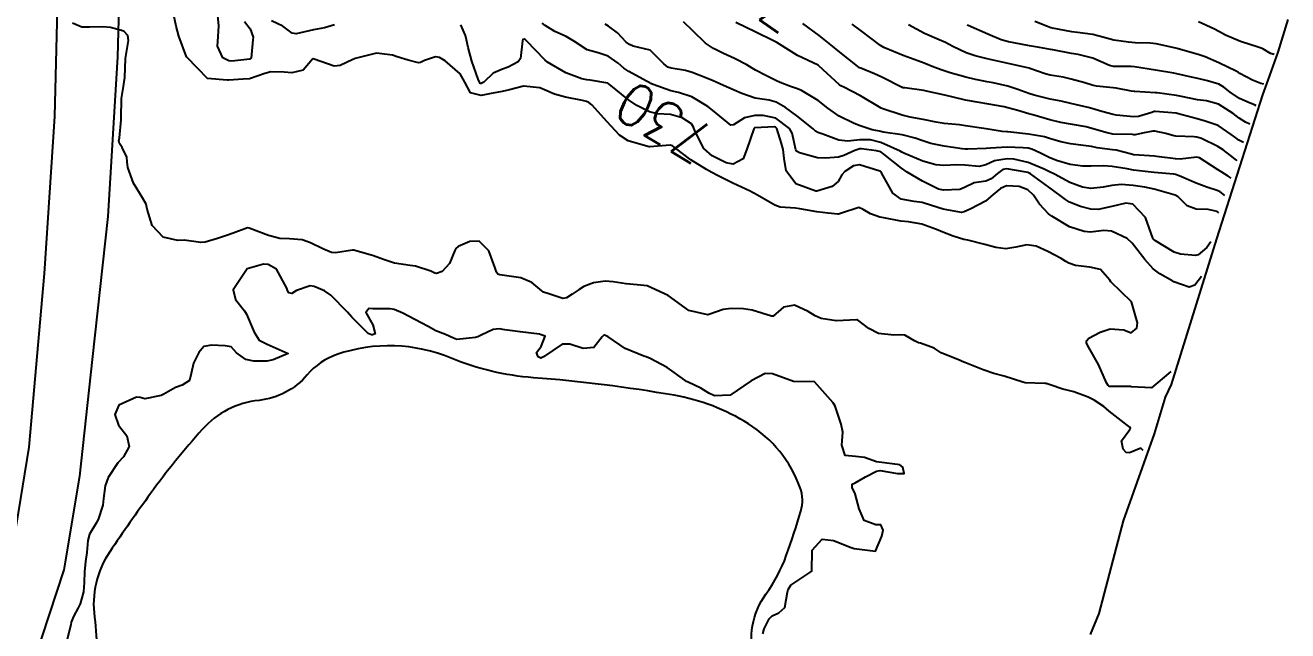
# Model space of a CAD drawing. Header units: metres. Extents: x 318500 to 325275, y 7408834 to 7428799.
# Drawn here: x 321908.3 to 322028.2, y 7416409.9 to 7416467.4 of the extents above; entities that cross this region are included whole.
import ezdxf
from ezdxf.enums import TextEntityAlignment as Align

# ---------------------------------------------------------------- set-up
doc = ezdxf.new("R2010")
doc.units = ezdxf.units.M
doc.header["$MEASUREMENT"] = 0
for name, color, linetype in [('Area', 45, 'Continuous'), ('Cotas', 45, 'Continuous'), ('Curvas de Nivel 1m', 11, 'Continuous'), ('Curvas de Nivel 5m', 15, 'Continuous'), ('Hidrografia', 140, 'Continuous'), ('Vias Primárias', 230, 'Continuous')]:
    doc.layers.add(name, color=color, linetype=linetype)
doc.styles.add('Style-STANDARD', font='STANDARD.shx')

msp = doc.modelspace()

# ---------------------------------------------------------------- linework, layer by layer
at = {"layer": 'Area'}
msp.add_lwpolyline([(322028.15, 7416467.95), (322027.2, 7416464.84), (322026.26, 7416462.18), (322025.75, 7416460.79), (322021.38, 7416447.13), (322017.07, 7416433.28), (322016.51, 7416432.09), (322015.48, 7416428.6), (322012.51, 7416420.35), (322010.21, 7416411.54), (322009.39, 7416409.55)], dxfattribs=at)
at = {"layer": 'Curvas de Nivel 1m', "flags": 128}
for points, elevation in [([(322017.04, 7416434.52), (322016.84, 7416434.33), (322015.21, 7416432.97), (322013.29, 7416433.07), (322013.21, 7416433.09), (322013.16, 7416433.1), (322011.21, 7416433.11), (322011.16, 7416433.13), (322011.09, 7416433.18), (322010.93, 7416433.46), (322010.19, 7416435.2), (322009.26, 7416436.81), (322009.04, 7416437.21), (322009.05, 7416437.44), (322009.27, 7416437.69), (322010.33, 7416438.24), (322011.28, 7416438.57), (322012.6, 7416438.48), (322013.28, 7416438.18), (322013.81, 7416438.62), (322013.88, 7416439.14), (322013.32, 7416441.15), (322011.35, 7416443.04), (322011.26, 7416443.18), (322010.38, 7416444.21), (322009.36, 7416444.42), (322008.01, 7416444.58), (322007.37, 7416444.8), (322007.09, 7416444.96), (322006.63, 7416445.24), (322005.38, 7416445.9), (322004.26, 7416446.41), (322003.39, 7416446.55), (322002.34, 7416446.34), (322001.38, 7416446.17), (322000.42, 7416446.28), (321999.39, 7416446.58), (321997.78, 7416446.98), (321997.4, 7416447.07), (321996.38, 7416447.38), (321995.41, 7416447.75), (321994.8, 7416448.01), (321993.42, 7416448.51), (321992.14, 7416448.72), (321991.42, 7416448.81), (321989.79, 7416449.1), (321989.43, 7416449.18), (321988.52, 7416449.48), (321987.84, 7416449.9), (321987.44, 7416450.09), (321985.69, 7416449.53), (321985.5, 7416449.45), (321985.43, 7416449.45), (321984.52, 7416449.54), (321983.43, 7416449.69), (321981.83, 7416449.97), (321981.43, 7416450.03), (321979.97, 7416450.14), (321979.44, 7416450.3), (321977.8, 7416451.28), (321977.45, 7416451.47), (321977.34, 7416451.52), (321977.11, 7416451.64), (321975.46, 7416452.39), (321974.02, 7416453.14), (321973.48, 7416453.42), (321972.98, 7416453.7), (321971.49, 7416454.63), (321970.03, 7416455.73), (321969.73, 7416455.96), (321969.51, 7416456.01), (321967.6, 7416455.86), (321967.51, 7416455.86), (321967.39, 7416455.89), (321965.52, 7416456.41), (321964.69, 7416456.97), (321963.91, 7416457.81), (321963.54, 7416458.23), (321962.07, 7416459.84), (321961.79, 7416460.07), (321961.56, 7416460.15), (321961.18, 7416460.24), (321959.57, 7416460.57), (321958.54, 7416460.86), (321957.57, 7416461.28), (321957.13, 7416461.46), (321955.58, 7416461.61), (321954.25, 7416461.27), (321953.57, 7416461.1), (321952.53, 7416460.92), (321951.57, 7416460.74), (321950.57, 7416460.99), (321950.01, 7416462), (321949.59, 7416462.79), (321948.15, 7416464.02), (321947.61, 7416464.35), (321947.24, 7416464.41), (321946.18, 7416464.05), (321945.8, 7416463.87), (321945.61, 7416463.84), (321944.63, 7416464.07), (321943.61, 7416464.41), (321943.15, 7416464.57), (321941.62, 7416464.74), (321941.12, 7416464.61), (321939.61, 7416464.23), (321939.54, 7416464.21), (321939.39, 7416464.14), (321938.18, 7416463.58), (321937.6, 7416463.52), (321935.7, 7416464.19), (321935.61, 7416464.21), (321935.59, 7416464.21), (321935.57, 7416464.19), (321934.68, 7416463.12), (321933.59, 7416462.89), (321932.86, 7416462.96), (321931.59, 7416462.97), (321931.03, 7416462.81), (321929.58, 7416462.31), (321929.54, 7416462.31), (321928.97, 7416462.28), (321927.58, 7416462.19), (321927.46, 7416462.19), (321925.58, 7416462.33), (321923.65, 7416464.35), (321923.61, 7416464.41), (321922.87, 7416466.36), (321922.61, 7416467.32), (321922.39, 7416468.37)], 729), ([(322014.42, 7416427.01), (322014.19, 7416427.25), (322013.13, 7416426.79), (322012.8, 7416426.83), (322012.54, 7416427.16), (322012.37, 7416427.93), (322013.16, 7416429.02), (322013.22, 7416429.15), (322013.16, 7416429.23), (322012.9, 7416429.41), (322011.18, 7416430.75), (322010.7, 7416431.19), (322009.78, 7416431.79), (322009.2, 7416432.07), (322007.85, 7416432.58), (322007.21, 7416432.74), (322006.8, 7416432.83), (322005.59, 7416433.25), (322005.21, 7416433.37), (322005.08, 7416433.39), (322003.21, 7416433.46), (322003, 7416433.51), (322001.22, 7416434.09), (322000.23, 7416434.32), (321999.23, 7416434.69), (321997.5, 7416435.37), (321997.24, 7416435.48), (321997.04, 7416435.58), (321995.25, 7416436.3), (321994.59, 7416436.73), (321993.27, 7416437.2), (321993.09, 7416437.24), (321992.71, 7416437.43), (321991.8, 7416437.97), (321991.28, 7416438.01), (321990.75, 7416437.98), (321989.28, 7416438.14), (321988.39, 7416438.59), (321987.29, 7416439.43), (321987.23, 7416439.44), (321985.29, 7416439.33), (321983.85, 7416439.54), (321983.29, 7416439.8), (321982.63, 7416440.23), (321981.31, 7416440.81), (321980.28, 7416440.62), (321979.29, 7416439.77), (321979.14, 7416439.77), (321977.3, 7416440.33), (321976.47, 7416440.48), (321975.3, 7416440.5), (321974.56, 7416440.41), (321973.29, 7416439.96), (321973.08, 7416439.91), (321971.3, 7416440.31), (321969.32, 7416441.74), (321967.33, 7416442.64), (321966.37, 7416442.75), (321965.34, 7416442.86), (321964.1, 7416443.05), (321963.34, 7416443.09), (321962.23, 7416442.94), (321961.33, 7416442.58), (321960.88, 7416442.3), (321960.22, 7416441.86), (321959.66, 7416441.52), (321959.31, 7416441.46), (321958, 7416441.89), (321957.48, 7416442.06), (321957.32, 7416442.17), (321956.38, 7416442.96), (321955.33, 7416443.41), (321954.9, 7416443.49), (321953.34, 7416443.7), (321953.16, 7416443.77), (321953.04, 7416443.95), (321952.88, 7416444.42), (321952.29, 7416445.97), (321951.38, 7416446.91), (321950.5, 7416446.87), (321949.38, 7416446.39), (321949.17, 7416446.21), (321949.06, 7416446), (321948.58, 7416444.79), (321947.86, 7416444.02), (321947.34, 7416443.84), (321947.18, 7416443.87), (321946.79, 7416444.04), (321945.35, 7416444.51), (321944.82, 7416444.6), (321943.35, 7416444.82), (321942.29, 7416445.17), (321941.36, 7416445.5), (321939.48, 7416446.03), (321939.37, 7416446.05), (321937.74, 7416445.78), (321937.36, 7416445.82), (321936.55, 7416446.17), (321935.38, 7416446.73), (321934.57, 7416447.02), (321933.38, 7416447.11), (321932.45, 7416447.16), (321931.39, 7416447.44), (321929.54, 7416448.13), (321929.4, 7416448.15), (321928.01, 7416447.67), (321927.39, 7416447.43), (321926.54, 7416447.15), (321925.38, 7416446.79), (321924.94, 7416446.77), (321923.38, 7416446.98), (321922.77, 7416446.97), (321921.38, 7416447.27), (321920.35, 7416448.39), (321919.87, 7416449.94), (321919.77, 7416450.4), (321919.43, 7416451.02), (321918.57, 7416452.41), (321918.02, 7416453.88), (321917.96, 7416454.42), (321917.93, 7416454.87), (321917.49, 7416455.79), (321917.23, 7416456.16), (321917.17, 7416456.43), (321917.22, 7416456.72), (321917.39, 7416458.43), (321917.4, 7416458.57), (321917.41, 7416460.43), (321917.57, 7416461.39), (321917.75, 7416462.43), (321917.8, 7416464.24), (321917.82, 7416464.43), (321918.1, 7416465.96), (321918.01, 7416466.43), (321917.64, 7416466.85), (321916.37, 7416467.18), (321915.65, 7416467.26), (321914.4, 7416467.23), (321913.65, 7416467.23), (321912.76, 7416467.61)], 728), ([(322020.85, 7416446.84), (322020.47, 7416446.29), (322019.65, 7416445.6), (322019.38, 7416445.53), (322017.96, 7416445.67), (322017.38, 7416445.86), (322015.59, 7416446.94), (322015.4, 7416447.08), (322015.36, 7416447.13), (322015.35, 7416447.18), (322014.65, 7416449.14), (322013.44, 7416450.4), (322012.79, 7416450.51), (322011.44, 7416450.18), (322010.15, 7416449.91), (322009.44, 7416449.92), (322008.46, 7416450.2), (322007.44, 7416450.6), (322007.05, 7416450.84), (322006.55, 7416451.24), (322005.46, 7416452.04), (322003.73, 7416453.29), (322003.48, 7416453.42), (322003.31, 7416453.46), (322001.49, 7416453.76), (322001.1, 7416453.7), (322000.59, 7416453.32), (322000, 7416452.8), (321999.47, 7416452.6), (321998.39, 7416452.43), (321997.46, 7416451.98), (321997.03, 7416451.8), (321995.46, 7416451.75), (321995, 7416451.85), (321993.47, 7416452.59), (321992.02, 7416453.44), (321991.49, 7416453.82), (321989.81, 7416455.16), (321989.51, 7416455.37), (321989.11, 7416455.48), (321987.67, 7416455.66), (321987.51, 7416455.65), (321987.05, 7416455.51), (321986, 7416455.02), (321985.5, 7416454.88), (321984.25, 7416454.79), (321983.5, 7416454.8), (321981.79, 7416455.29), (321981.51, 7416455.45), (321981.46, 7416455.58), (321981.09, 7416457.15), (321980.83, 7416457.59), (321979.54, 7416458.57), (321978.34, 7416458.83), (321977.55, 7416458.82), (321976.57, 7416458.62), (321975.53, 7416457.95), (321975.28, 7416457.92), (321973.55, 7416459.33), (321973.1, 7416459.69), (321971.57, 7416460.6), (321970.31, 7416461), (321969.58, 7416461.18), (321967.9, 7416461.77), (321967.69, 7416461.86), (321967.59, 7416461.92), (321967.28, 7416462.08), (321965.6, 7416463.02), (321965.13, 7416463.32), (321964.57, 7416463.81), (321963.62, 7416464.46), (321962.69, 7416464.77), (321961.63, 7416465.08), (321960.42, 7416465.86), (321959.64, 7416466.34), (321958.58, 7416466.82), (321957.65, 7416467.37), (321957.35, 7416467.6)], 731), ([(322021.62, 7416449.59), (322021.44, 7416449.7), (322020.59, 7416449.91), (322019.44, 7416449.94), (322018.61, 7416450.25), (322017.75, 7416451.1), (322017.45, 7416451.26), (322017.23, 7416451.33), (322015.46, 7416451.83), (322014.59, 7416452.01), (322013.47, 7416452.19), (322012.35, 7416452.28), (322011.46, 7416452.17), (322010.63, 7416452.02), (322009.46, 7416451.91), (322008.66, 7416452.02), (322007.47, 7416452.48), (322005.99, 7416453.25), (322005.48, 7416453.51), (322005.02, 7416453.73), (322003.5, 7416454.37), (322002.13, 7416454.67), (322001.5, 7416454.71), (322000.31, 7416454.51), (321999.49, 7416454.13), (321998.85, 7416453.99), (321997.49, 7416454.12), (321996.72, 7416454.15), (321995.49, 7416454.08), (321994.74, 7416454.15), (321993.5, 7416454.5), (321991.7, 7416455.26), (321991.51, 7416455.36), (321991.35, 7416455.45), (321989.52, 7416456.26), (321988.54, 7416456.51), (321987.52, 7416456.52), (321986.39, 7416456.39), (321985.52, 7416456.48), (321984, 7416457.07), (321983.53, 7416457.23), (321983.32, 7416457.35), (321983.08, 7416457.56), (321981.55, 7416458.79), (321980.46, 7416459.6), (321979.57, 7416460.1), (321978.9, 7416460.28), (321977.57, 7416460.49), (321976.31, 7416460.92), (321975.58, 7416461.22), (321974.58, 7416461.68), (321973.89, 7416461.98), (321973.59, 7416462.11), (321972.89, 7416462.4), (321971.6, 7416462.92), (321970.97, 7416463.09), (321969.61, 7416463.31), (321969.29, 7416463.43), (321968.91, 7416463.75), (321967.63, 7416465.02), (321966, 7416465.42), (321965.64, 7416465.56), (321965.34, 7416465.79), (321964.51, 7416466.67), (321963.65, 7416467.31), (321963.34, 7416467.51)], 732), ([(322022.19, 7416451.24), (322021.73, 7416451.58), (322021.46, 7416451.72), (322020.48, 7416452.04), (322019.47, 7416452.4), (322017.83, 7416453.09), (322017.48, 7416453.22), (322017.33, 7416453.25), (322015.48, 7416453.42), (322015.17, 7416453.45), (322013.49, 7416453.65), (322012.9, 7416453.75), (322011.49, 7416453.99), (322010.63, 7416454.06), (322009.49, 7416454.01), (322008.69, 7416454.02), (322007.49, 7416454.19), (322006.19, 7416454.56), (322005.5, 7416454.84), (322004.6, 7416455.27), (322003.86, 7416455.63), (322003.51, 7416455.72), (322003.04, 7416455.77), (322001.52, 7416455.82), (321999.92, 7416455.74), (321999.51, 7416455.71), (321997.77, 7416455.62), (321997.51, 7416455.63), (321997.23, 7416455.66), (321995.52, 7416455.91), (321994.27, 7416456.17), (321993.52, 7416456.41), (321992.77, 7416456.68), (321991.53, 7416456.98), (321989.75, 7416457.25), (321989.53, 7416457.31), (321989.4, 7416457.35), (321988.68, 7416457.48), (321987.54, 7416457.85), (321986.99, 7416458.06), (321985.55, 7416458.76), (321984.49, 7416459.54), (321983.57, 7416460.25), (321981.97, 7416461.19), (321981.59, 7416461.36), (321980.94, 7416461.59), (321979.95, 7416461.96), (321979.6, 7416462.13), (321978.6, 7416462.62), (321977.61, 7416463.14), (321977.3, 7416463.33), (321976.78, 7416463.64), (321975.62, 7416464.24), (321974.57, 7416464.73), (321973.63, 7416465.18), (321972.86, 7416465.7), (321971.66, 7416466.87), (321970.78, 7416467.72)], 733), ([(322022.77, 7416452.89), (322022.5, 7416453.07), (322021.88, 7416453.44), (322021.49, 7416453.7), (322019.77, 7416454.8), (322019.51, 7416454.87), (322017.93, 7416454.67), (322017.5, 7416454.7), (322015.69, 7416454.94), (322015.51, 7416454.96), (322013.56, 7416455.1), (322013.51, 7416455.11), (322013.33, 7416455.15), (322011.87, 7416455.53), (322011.51, 7416455.58), (322010.07, 7416455.76), (322009.52, 7416455.87), (322008.75, 7416455.99), (322007.52, 7416456.13), (322006.6, 7416456.32), (322005.52, 7416456.65), (322005.05, 7416456.79), (322003.53, 7416457.07), (322001.57, 7416457.27), (322001.53, 7416457.27), (322001.49, 7416457.27), (322001.04, 7416457.32), (321999.53, 7416457.55), (321999.29, 7416457.59), (321997.54, 7416457.86), (321996.99, 7416457.93), (321995.54, 7416458.06), (321994.76, 7416458.19), (321993.55, 7416458.44), (321992.31, 7416458.68), (321991.55, 7416458.86), (321989.72, 7416459.47), (321989.56, 7416459.54), (321989.4, 7416459.63), (321987.58, 7416460.7), (321986.01, 7416461.52), (321985.73, 7416461.66), (321985.59, 7416461.75), (321983.64, 7416463.55), (321983.61, 7416463.57), (321983.56, 7416463.6), (321981.62, 7416464.53), (321979.88, 7416465.61), (321979.64, 7416465.76), (321979.33, 7416465.93), (321977.66, 7416466.75), (321975.74, 7416467.66)], 734), ([(322023.94, 7416456.26), (322023.52, 7416456.49), (322023.21, 7416456.7), (322022.79, 7416457.03), (322021.54, 7416457.89), (322020.31, 7416458.3), (322019.55, 7416458.5), (322017.64, 7416459.02), (322017.56, 7416459.04), (322016.75, 7416459.11), (322015.56, 7416459.22), (322015.48, 7416459.21), (322015.25, 7416459.13), (322013.97, 7416458.73), (322013.55, 7416458.69), (322011.87, 7416458.86), (322011.56, 7416458.92), (322010.49, 7416459.2), (322009.56, 7416459.48), (322009.2, 7416459.58), (322007.57, 7416459.98), (322006.64, 7416460.18), (322005.58, 7416460.39), (322004.09, 7416460.77), (322003.58, 7416460.93), (322002.53, 7416461.3), (322001.59, 7416461.6), (322000.19, 7416461.93), (321999.6, 7416462.04), (321998.5, 7416462.26), (321997.6, 7416462.48), (321996.1, 7416462.89), (321995.61, 7416463.03), (321995.33, 7416463.12), (321994.54, 7416463.41), (321993.62, 7416463.79), (321993.02, 7416464.03), (321991.63, 7416464.54), (321989.81, 7416465.3), (321989.64, 7416465.38), (321989.5, 7416465.47), (321987.66, 7416466.86), (321986.79, 7416467.51)], 736), ([(322024.55, 7416458.01), (322024.15, 7416458.21), (322023.55, 7416458.57), (322022.96, 7416459.03), (322021.57, 7416459.9), (322020.43, 7416460.21), (322019.58, 7416460.32), (322018.05, 7416460.63), (322017.58, 7416460.72), (322015.74, 7416460.97), (322015.59, 7416460.99), (322013.64, 7416461.1), (322013.59, 7416461.1), (322013.32, 7416461.15), (322011.85, 7416461.43), (322011.59, 7416461.46), (322010, 7416461.61), (322009.59, 7416461.7), (322008.9, 7416461.92), (322007.6, 7416462.28), (322006.82, 7416462.46), (322005.6, 7416462.66), (322005.12, 7416462.78), (322003.67, 7416463.29), (322003.61, 7416463.31), (322003.59, 7416463.31), (322001.62, 7416463.77), (322001.03, 7416463.9), (321999.62, 7416464.21), (321998.48, 7416464.5), (321997.63, 7416464.79), (321996.36, 7416465.38), (321995.65, 7416465.75), (321995.04, 7416466.01), (321993.66, 7416466.61), (321992.15, 7416467.44)], 737), ([(322025.16, 7416459.75), (322024.99, 7416459.83), (322024.58, 7416460.01), (322023.58, 7416460.44), (322022.69, 7416461.03), (322022.08, 7416461.53), (322021.6, 7416461.8), (322020.54, 7416462.12), (322019.6, 7416462.34), (322019.01, 7416462.48), (322017.61, 7416462.79), (322017.35, 7416462.84), (322015.61, 7416463.13), (322013.61, 7416463.46), (322013.29, 7416463.48), (322011.61, 7416463.47), (322011.22, 7416463.58), (322009.63, 7416464.27), (322008.24, 7416464.62), (322007.63, 7416464.73), (322005.84, 7416465.06), (322005.64, 7416465.09), (322004.57, 7416465.28), (322003.64, 7416465.44), (322003.46, 7416465.47), (322001.65, 7416465.81), (322000.94, 7416466.03), (321999.66, 7416466.56), (321997.8, 7416467.37), (321997.72, 7416467.42)], 738), ([(322025.87, 7416461.81), (322025.6, 7416461.86), (322024.79, 7416462.19), (322023.61, 7416462.82), (322023.49, 7416462.9), (322023.26, 7416463.03), (322021.62, 7416463.83), (322020.3, 7416464.39), (322019.63, 7416464.62), (322017.97, 7416465.09), (322017.64, 7416465.19), (322017.52, 7416465.22), (322015.65, 7416465.65), (322015.09, 7416465.69), (322013.65, 7416465.74), (322013.02, 7416465.79), (322011.65, 7416465.97), (322010.59, 7416466.26), (322009.66, 7416466.53), (322008.18, 7416466.71), (322007.66, 7416466.77), (322005.81, 7416467.11), (322005.67, 7416467.15), (322005.33, 7416467.27), (322004.15, 7416467.76)], 739), ([(321978.3, 7416409.61), (321978.43, 7416410.07), (321978.91, 7416411.03), (321979.19, 7416411.32), (321979.83, 7416411.59), (321980.39, 7416412.12), (321980.64, 7416413.58), (321980.71, 7416413.83), (321980.96, 7416414.23), (321982.97, 7416415.55), (321983, 7416417.55), (321983.95, 7416418.6), (321985.01, 7416418.47), (321986.7, 7416417.81), (321987, 7416417.72), (321989, 7416417.47), (321989.61, 7416418.88), (321989.73, 7416419.46), (321989.52, 7416419.95), (321989.03, 7416419.95), (321987.92, 7416420.37), (321987.46, 7416421.49), (321987.07, 7416422.89), (321986.78, 7416423.5), (321986.78, 7416423.81), (321987.09, 7416423.95), (321988.05, 7416424.53), (321989.1, 7416425.06), (321989.46, 7416425.11), (321991.1, 7416424.84), (321991.72, 7416424.82), (321991.59, 7416425.44), (321991.32, 7416425.65), (321991.11, 7416425.7), (321990.85, 7416425.71), (321989.11, 7416425.94), (321987.98, 7416426.35), (321987.12, 7416426.46), (321986.14, 7416426.53), (321985.82, 7416427.52), (321985.9, 7416428.77), (321985.76, 7416429.52), (321985.19, 7416431.22), (321985, 7416431.53), (321983.21, 7416433.55), (321981.21, 7416433.58), (321979.22, 7416434.29), (321978.52, 7416434.32), (321977.21, 7416433.63), (321975.2, 7416432.28), (321973.72, 7416432.2), (321973.2, 7416432.47), (321972.44, 7416432.94), (321971.21, 7416433.52), (321971.08, 7416433.58), (321970.92, 7416433.71), (321969.23, 7416434.91), (321967.62, 7416435.76), (321967.24, 7416435.91), (321967.02, 7416435.99), (321965.25, 7416436.7), (321963.63, 7416437.81), (321963.39, 7416437.94), (321963.27, 7416437.96), (321963.17, 7416437.93), (321963.06, 7416437.82), (321962.28, 7416436.81), (321961.25, 7416436.71), (321960, 7416437.12), (321959.26, 7416437.12), (321957.5, 7416435.9), (321957.24, 7416435.8), (321956.97, 7416435.9), (321956.83, 7416436.32), (321957.26, 7416436.91), (321957.64, 7416437.89), (321957.35, 7416437.98), (321957.27, 7416438), (321957.1, 7416438.07), (321955.27, 7416438.28), (321953.81, 7416438.49), (321953.27, 7416438.57), (321952.71, 7416438.52), (321951.56, 7416437.98), (321951.26, 7416437.82), (321951.03, 7416437.75), (321949.26, 7416437.56), (321948.94, 7416437.69), (321948.19, 7416438.02), (321947.27, 7416438.37), (321946.53, 7416438.78), (321945.28, 7416439.47), (321944.13, 7416440.07), (321943.3, 7416440.41), (321942.92, 7416440.46), (321941.3, 7416440.48), (321940.92, 7416440.49), (321940.61, 7416440.12), (321941.27, 7416438.94), (321941.51, 7416438.11), (321941.26, 7416438.01), (321941.15, 7416438.01), (321940.83, 7416438.12), (321939.28, 7416439.67), (321938.87, 7416440.14), (321937.31, 7416441.76), (321936.7, 7416442.17), (321935.73, 7416442.59), (321935.32, 7416442.64), (321934.03, 7416442.21), (321933.61, 7416441.92), (321933.32, 7416442), (321933.18, 7416442.22), (321933.11, 7416442.43), (321932.15, 7416444.23), (321931.35, 7416444.67), (321930.89, 7416444.7), (321929.34, 7416444.27), (321928.02, 7416442.29), (321928.24, 7416441.35), (321929.1, 7416440.27), (321929.29, 7416439.98), (321930.01, 7416438.26), (321930.5, 7416437.5), (321931.25, 7416437.12), (321933.24, 7416436.22), (321931.83, 7416435.63), (321931.23, 7416435.51), (321929.98, 7416435.51), (321929.23, 7416435.66), (321928.34, 7416436.28), (321927.83, 7416436.87), (321927.25, 7416436.95), (321925.96, 7416437.03), (321925.25, 7416436.88), (321924.76, 7416436.33), (321924.25, 7416435.31), (321924.04, 7416434.34), (321923.88, 7416433.66), (321923.19, 7416433.22), (321922.56, 7416432.99), (321921.45, 7416432.38), (321921.18, 7416432.24), (321919.63, 7416431.94), (321919.18, 7416432.06), (321918.85, 7416432.07), (321917.17, 7416431.33), (321916.8, 7416430.44), (321917.14, 7416429.42), (321917.92, 7416428.42), (321918.14, 7416427.39), (321917.61, 7416426.42), (321917.09, 7416425.84), (321916.15, 7416424.44), (321915.86, 7416423.66), (321915.72, 7416422.45), (321915.66, 7416421.83), (321915.22, 7416420.46), (321915.02, 7416420.13), (321914.4, 7416419.08), (321914.24, 7416418.47), (321914.12, 7416417.33), (321914.01, 7416416.47), (321913.92, 7416415.5), (321913.88, 7416414.47), (321913.8, 7416413.6), (321913.49, 7416412.47), (321913.3, 7416412.09), (321912.9, 7416411.33), (321912.66, 7416410.72), (321912.6, 7416410.48), (321912.27, 7416409.09)], 727)]:
    msp.add_lwpolyline(points, dxfattribs=dict(at, elevation=elevation))
at = {"layer": 'Curvas de Nivel 5m', "flags": 128}
for points, elevation in [([(321929.11, 7416467.74), (321929.65, 7416467.07), (321929.92, 7416466.27), (321929.9, 7416466), (321929.72, 7416464.27), (321929.67, 7416464.21), (321929.61, 7416464.18), (321927.91, 7416463.99), (321927.61, 7416464.02), (321927.05, 7416464.31), (321926.54, 7416465.4), (321926.61, 7416466.32), (321926.67, 7416467.33), (321926.57, 7416468.32)], 730), ([(321937.65, 7416467.44), (321936.69, 7416467.14), (321935.65, 7416466.95), (321934.02, 7416466.59), (321933.64, 7416466.65), (321932.74, 7416467.32), (321931.66, 7416467.81)], 730), ([(322019.97, 7416443.54), (322019.34, 7416442.72), (322018.79, 7416442.52), (322017.35, 7416443.05), (322017.25, 7416443.1), (322016.02, 7416443.78), (322015.36, 7416444.27), (322014.58, 7416445.14), (322013.39, 7416446.7), (322012.89, 7416447.16), (322011.41, 7416447.86), (322010.7, 7416447.9), (322009.41, 7416447.74), (322008.83, 7416447.8), (322007.42, 7416448.27), (322005.75, 7416449.26), (322005.56, 7416449.39), (322005.43, 7416449.49), (322004.57, 7416450.4), (322004.02, 7416451.28), (322003.46, 7416451.77), (322002.66, 7416452.1), (322001.46, 7416452.15), (322000.89, 7416451.89), (322000.18, 7416451.33), (321999.44, 7416450.69), (321998.05, 7416449.97), (321997.43, 7416449.68), (321997.18, 7416449.63), (321995.44, 7416449.93), (321994.32, 7416450.29), (321993.44, 7416450.56), (321992.67, 7416450.66), (321991.44, 7416450.9), (321990.67, 7416451.46), (321989.57, 7416453.38), (321989.52, 7416453.47), (321989.48, 7416453.5), (321989.42, 7416453.53), (321987.49, 7416454.15), (321986.93, 7416454.06), (321986.11, 7416453.52), (321985.82, 7416453.18), (321985.47, 7416452.57), (321984.9, 7416452.09), (321983.45, 7416451.65), (321983.36, 7416451.64), (321981.46, 7416452.33), (321980.53, 7416453.59), (321980.34, 7416454.76), (321980.23, 7416455.6), (321980.09, 7416456.18), (321979.63, 7416457.61), (321979.53, 7416457.71), (321979.41, 7416457.74), (321977.53, 7416457.65), (321977.51, 7416457.65), (321977.5, 7416457.63), (321977.46, 7416457.57), (321976.78, 7416455.64), (321976.44, 7416454.7), (321975.49, 7416454.2), (321974.84, 7416454.32), (321973.5, 7416454.99), (321972.71, 7416455.7), (321971.86, 7416457.37), (321971.74, 7416457.71), (321971.53, 7416458.03), (321970.67, 7416458.6), (321969.55, 7416458.94), (321968.3, 7416459), (321967.55, 7416459.19), (321966.35, 7416459.78), (321965.57, 7416460.31), (321963.71, 7416461.82), (321963.64, 7416461.87), (321963.59, 7416461.89), (321961.93, 7416462.19), (321961.59, 7416462.22), (321961.13, 7416462.31), (321959.6, 7416462.89), (321957.88, 7416463.9), (321957.61, 7416464.12), (321955.87, 7416465.93), (321955.75, 7416466.04), (321955.64, 7416466.08), (321955.53, 7416466.04), (321955.48, 7416465.93), (321955.3, 7416464.25), (321955.09, 7416463.94), (321954.14, 7416463.41), (321953.6, 7416463.22), (321952.71, 7416462.84), (321951.81, 7416461.98), (321951.58, 7416461.86), (321951.47, 7416461.87), (321951.4, 7416461.98), (321951.29, 7416462.28), (321950.7, 7416463.99), (321950.35, 7416465.28), (321950.18, 7416466), (321950.07, 7416466.43), (321949.65, 7416467.44)], 730), ([(322023.34, 7416454.54), (322023.28, 7416454.58), (322023.15, 7416454.67), (322022.71, 7416455.03), (322022.03, 7416455.56), (322021.52, 7416455.88), (322019.97, 7416456.63), (322019.53, 7416456.78), (322019.26, 7416456.81), (322017.53, 7416456.86), (322017.32, 7416456.9), (322016.57, 7416457.11), (322015.53, 7416457.34), (322015.33, 7416457.34), (322014.36, 7416457.14), (322013.67, 7416457), (322013.53, 7416457), (322013.4, 7416457.02), (322011.53, 7416457.06), (322011.43, 7416457.08), (322011.02, 7416457.19), (322009.54, 7416457.61), (322009.01, 7416457.74), (322007.54, 7416458.02), (322006.61, 7416458.18), (322005.55, 7416458.42), (322003.95, 7416458.89), (322003.56, 7416459), (322002.51, 7416459.3), (322001.56, 7416459.56), (322001.24, 7416459.64), (321999.57, 7416459.95), (321998.86, 7416460.06), (321997.57, 7416460.3), (321996.39, 7416460.57), (321995.58, 7416460.75), (321993.86, 7416461.14), (321993.59, 7416461.2), (321991.81, 7416461.45), (321991.62, 7416461.47), (321991.59, 7416461.48), (321991.54, 7416461.5), (321989.6, 7416462.48), (321988.91, 7416462.79), (321987.61, 7416463.31), (321987.48, 7416463.37), (321987.29, 7416463.5), (321985.63, 7416464.83), (321984.76, 7416465.54), (321983.65, 7416466.44), (321982.12, 7416467.57)], 735), ([(322026.86, 7416464.63), (322026.5, 7416464.71), (322025.8, 7416465.15), (322025.64, 7416465.22), (322025.33, 7416465.31), (322023.65, 7416465.85), (322022.24, 7416466.47), (322021.67, 7416466.76), (322021.13, 7416467.06), (322019.68, 7416467.73)], 740)]:
    msp.add_lwpolyline(points, dxfattribs=dict(at, elevation=elevation))
at = {"layer": 'Hidrografia'}
msp.add_lwpolyline([(321977.5, 7416407.11, -0.229538), (321978.61, 7416413.39, 0.069539), (321980.54, 7416417.04, 0.015562), (321981.93, 7416421.27, 0.159779), (321981.86, 7416423.48, 0.167146), (321976.95, 7416429.55, 0.097161), (321969.89, 7416432.26, 0.024285), (321956.54, 7416433.93, -0.079526), (321948.73, 7416435.79, 0.182579), (321937.88, 7416436.14, 0.135797), (321935.05, 7416434.2, -0.193446), (321930.48, 7416431.78, 0.186328), (321925.09, 7416429.02, 0.025354), (321920.18, 7416422.93, 0.008145), (321916.31, 7416417.4, 0.184842), (321914.86, 7416411.19, -0.073164), (321914.79, 7416404.26, 0.216395)], format="xyb", dxfattribs=at)
at = {"layer": 'Vias Primárias'}
for points in [[(321908.51, 7416586.91, -0.00525), (321911.95, 7416575.31, -0.059751), (321914.44, 7416559.8, -0.029973), (321914.16, 7416545.77, -0.001734), (321913.61, 7416539.23, 0.022253), (321913.28, 7416531.26, -0.021001), (321912.7, 7416516.99), (321912.39, 7416504.42), (321912.39, 7416500), (321911.74, 7416485.62), (321911.06, 7416458.74), (321910.07, 7416443.82), (321908.61, 7416427.34), (321906.41, 7416413.7), (321904, 7416400.85)], [(321915.3, 7416585.86, -0.019949), (321917.67, 7416578.42, -0.032817), (321919.49, 7416569.6, -0.037178), (321920.12, 7416559.69), (321919.99, 7416548.4), (321919.55, 7416539.06), (321918.25, 7416515.75), (321917.99, 7416500), (321917.04, 7416464.4), (321916.12, 7416449.23), (321914.64, 7416435.67), (321913.42, 7416424.59), (321911.94, 7416415.68), (321909.15, 7416407.22)]]:
    msp.add_lwpolyline(points, format="xyb", dxfattribs=at)

# ---------------------------------------------------------------- texts
at = {"layer": 'Cotas', "style": 'Style-STANDARD'}
for s, rotation, p in [('735', 144.9471, (321977.48, 7416470.73, 735)), ('730', 148.7546, (321968.92, 7416458.16, 730))]:
    msp.add_text(s, height=4, rotation=rotation, dxfattribs=at).set_placement(p, align=Align.MIDDLE_CENTER)

doc.saveas('drawing.dxf')
